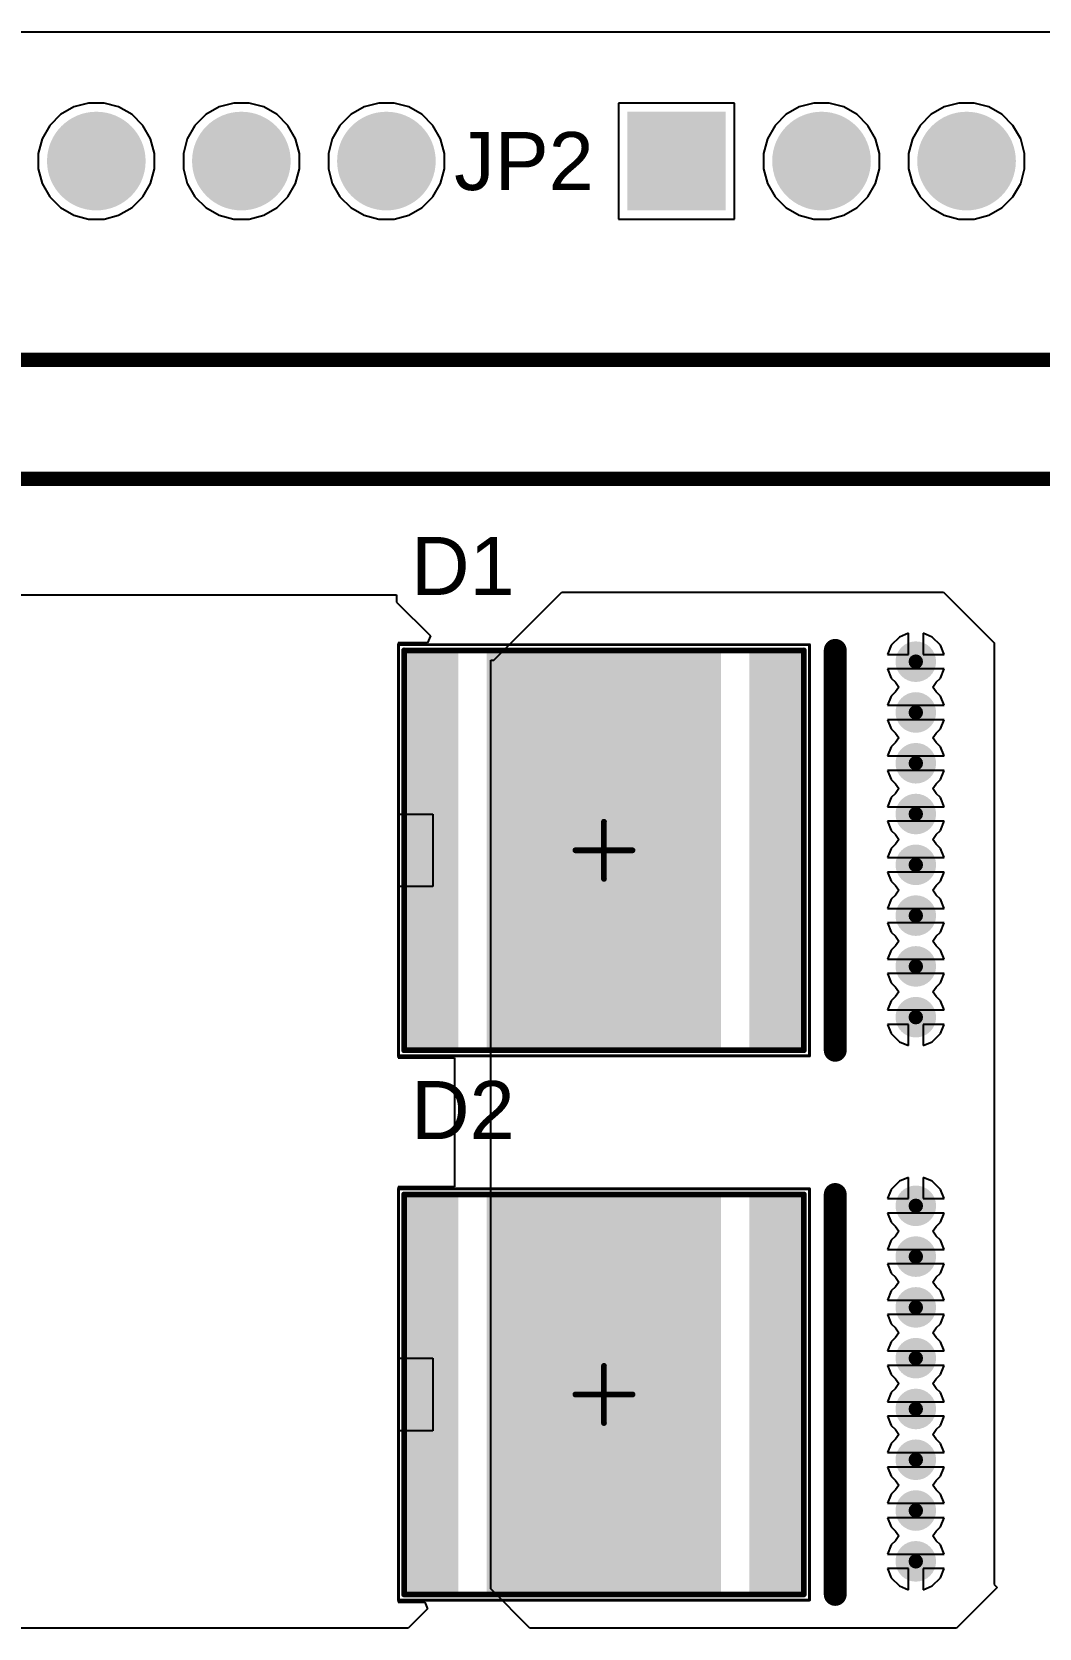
# Model space of a CAD drawing. Header units: inches. Extents: x 0 to 2.69, y 0 to 2.09.
# Drawn here: x 1.356 to 2.05, y 0.989 to 2.089 of the extents above; entities that cross this region are included whole.
import ezdxf

# ---------------------------------------------------------------- set-up
doc = ezdxf.new("R2010")
doc.units = ezdxf.units.IN
doc.header["$MEASUREMENT"] = 0
doc.styles.add('Arial', font='', dxfattribs={"height": 0.2})
doc.styles.get('Arial').set_extended_font_data('Arial')

# ---------------------------------------------------------------- blocks, each defined once
blk = doc.blocks.new('P__________1_10_5')
h = blk.add_hatch(color=216)
edge = h.paths.add_edge_path()
edge.add_arc((0, -0.7), 0.034, 0, 360)
h = blk.add_hatch(color=6)
edge = h.paths.add_edge_path()
edge.add_arc((0, -0.7), 0.034, 0, 360)
h = blk.add_hatch(color=9)
edge = h.paths.add_edge_path()
edge.add_arc((0, -0.7), 0.03, 0, 360)
h = blk.add_hatch(color=1)
edge = h.paths.add_edge_path()
edge.add_arc((0, -0.7), 0.03, 0, 360)
h = blk.add_hatch(color=5)
edge = h.paths.add_edge_path()
edge.add_arc((0, -0.7), 0.03, 0, 360)
h = blk.add_hatch(color=156)
edge = h.paths.add_edge_path()
edge.add_arc((0, -0.7), 0.015, 0, 360)
h = blk.add_hatch(color=216)
edge = h.paths.add_edge_path()
edge.add_arc((0, -0.8), 0.034, 0, 360)
h = blk.add_hatch(color=6)
edge = h.paths.add_edge_path()
edge.add_arc((0, -0.8), 0.034, 0, 360)
h = blk.add_hatch(color=9)
edge = h.paths.add_edge_path()
edge.add_arc((0, -0.8), 0.03, 0, 360)
h = blk.add_hatch(color=1)
edge = h.paths.add_edge_path()
edge.add_arc((0, -0.8), 0.03, 0, 360)
h = blk.add_hatch(color=5)
edge = h.paths.add_edge_path()
edge.add_arc((0, -0.8), 0.03, 0, 360)
h = blk.add_hatch(color=156)
edge = h.paths.add_edge_path()
edge.add_arc((0, -0.8), 0.015, 0, 360)
h = blk.add_hatch(color=216)
edge = h.paths.add_edge_path()
edge.add_arc((0, -0.9), 0.034, 0, 360)
h = blk.add_hatch(color=6)
edge = h.paths.add_edge_path()
edge.add_arc((0, -0.9), 0.034, 0, 360)
h = blk.add_hatch(color=9)
edge = h.paths.add_edge_path()
edge.add_arc((0, -0.9), 0.03, 0, 360)
h = blk.add_hatch(color=1)
edge = h.paths.add_edge_path()
edge.add_arc((0, -0.9), 0.03, 0, 360)
h = blk.add_hatch(color=5)
edge = h.paths.add_edge_path()
edge.add_arc((0, -0.9), 0.03, 0, 360)
h = blk.add_hatch(color=156)
edge = h.paths.add_edge_path()
edge.add_arc((0, -0.9), 0.015, 0, 360)
blk = doc.blocks.new('P__________1_8_7')
for color, points in [(216, [(-0.034, 0.034), (0.034, 0.034), (0.034, -0.034), (-0.034, -0.034)]), (6, [(-0.034, 0.034), (0.034, 0.034), (0.034, -0.034), (-0.034, -0.034)]), (9, [(-0.03, 0.03), (0.03, 0.03), (0.03, -0.03), (-0.03, -0.03)]), (1, [(-0.03, 0.03), (0.03, 0.03), (0.03, -0.03), (-0.03, -0.03)]), (5, [(-0.03, 0.03), (0.03, 0.03), (0.03, -0.03), (-0.03, -0.03)])]:
    blk.add_hatch(color=color).paths.add_polyline_path(points)
h = blk.add_hatch(color=156)
edge = h.paths.add_edge_path()
edge.add_arc((0, 0), 0.015, 0, 360)
h = blk.add_hatch(color=216)
edge = h.paths.add_edge_path()
edge.add_arc((0, -0.1), 0.034, 0, 360)
h = blk.add_hatch(color=6)
edge = h.paths.add_edge_path()
edge.add_arc((0, -0.1), 0.034, 0, 360)
h = blk.add_hatch(color=9)
edge = h.paths.add_edge_path()
edge.add_arc((0, -0.1), 0.03, 0, 360)
h = blk.add_hatch(color=1)
edge = h.paths.add_edge_path()
edge.add_arc((0, -0.1), 0.03, 0, 360)
h = blk.add_hatch(color=5)
edge = h.paths.add_edge_path()
edge.add_arc((0, -0.1), 0.03, 0, 360)
h = blk.add_hatch(color=156)
edge = h.paths.add_edge_path()
edge.add_arc((0, -0.1), 0.015, 0, 360)
h = blk.add_hatch(color=216)
edge = h.paths.add_edge_path()
edge.add_arc((0, -0.2), 0.034, 0, 360)
h = blk.add_hatch(color=6)
edge = h.paths.add_edge_path()
edge.add_arc((0, -0.2), 0.034, 0, 360)
h = blk.add_hatch(color=9)
edge = h.paths.add_edge_path()
edge.add_arc((0, -0.2), 0.03, 0, 360)
h = blk.add_hatch(color=1)
edge = h.paths.add_edge_path()
edge.add_arc((0, -0.2), 0.03, 0, 360)
h = blk.add_hatch(color=5)
edge = h.paths.add_edge_path()
edge.add_arc((0, -0.2), 0.03, 0, 360)
h = blk.add_hatch(color=156)
edge = h.paths.add_edge_path()
edge.add_arc((0, -0.2), 0.015, 0, 360)
blk = doc.blocks.new('CREE_MK_R_2_V_9')
for color, points in [(216, [(-0.1359, 0.1371), (-0.1003, 0.1371), (-0.1003, -0.1371), (-0.1359, -0.1371)]), (8, [(-0.1319, 0.1331), (-0.1043, 0.1331), (-0.1043, -0.1331), (-0.1319, -0.1331)]), (1, [(-0.1319, 0.1331), (-0.1043, 0.1331), (-0.1043, -0.1331), (-0.1319, -0.1331)]), (216, [(-0.0808, 0.1371), (0.0808, 0.1371), (0.0808, -0.1371), (-0.0808, -0.1371)]), (8, [(-0.0768, 0.1331), (0.0768, 0.1331), (0.0768, -0.1331), (-0.0768, -0.1331)]), (1, [(-0.0768, 0.1331), (0.0768, 0.1331), (0.0768, -0.1331), (-0.0768, -0.1331)]), (216, [(0.1003, 0.1371), (0.1359, 0.1371), (0.1359, -0.1371), (0.1003, -0.1371)]), (8, [(0.1043, 0.1331), (0.1319, 0.1331), (0.1319, -0.1331), (0.1043, -0.1331)]), (1, [(0.1043, 0.1331), (0.1319, 0.1331), (0.1319, -0.1331), (0.1043, -0.1331)])]:
    blk.add_hatch(color=color).paths.add_polyline_path(points)
for points in [[(0.1594, -0.1378, 0.0157, 0.0157, 0), (0.1594, 0.1378, 0.0157, 0.0157, 0)], [(-0.1417, -0.1417, 0.00197, 0.00197, 0), (-0.1417, 0.1417, 0.00197, 0.00197, 0)], [(-0.1417, 0.1417, 0.00197, 0.00197, 0), (0.1417, 0.1417, 0.00197, 0.00197, 0)], [(-0.1378, -0.1378, 0.00394, 0.00394, 0), (-0.1378, 0.1378, 0.00394, 0.00394, 0)], [(-0.1378, 0.1378, 0.00394, 0.00394, 0), (0.1378, 0.1378, 0.00394, 0.00394, 0)], [(0.1378, -0.1378, 0.00394, 0.00394, 0), (0.1378, 0.1378, 0.00394, 0.00394, 0)], [(0.1417, -0.1417, 0.00197, 0.00197, 0), (0.1417, 0.1417, 0.00197, 0.00197, 0)], [(0, -0.0197, 0.00394, 0.00394, 0), (0, 0.0197, 0.00394, 0.00394, 0)], [(-0.0197, 0, 0.00394, 0.00394, 0), (0.0197, 0, 0.00394, 0.00394, 0)], [(-0.1417, -0.1417, 0.00197, 0.00197, 0), (0.1417, -0.1417, 0.00197, 0.00197, 0)], [(-0.1378, -0.1378, 0.00394, 0.00394, 0), (0.1378, -0.1378, 0.00394, 0.00394, 0)]]:
    blk.add_lwpolyline(points, format="xyseb")
for points in [[(0.1555, 0.1378, 0.00787, 0.00787, 1), (0.1634, 0.1378, 0.00787, 0.00787, 1)], [(-0.1422, 0.1417, 0.000984, 0.000984, 1), (-0.1412, 0.1417, 0.000984, 0.000984, 1)], [(-0.1422, 0.1417, 0.000984, 0.000984, 1), (-0.1412, 0.1417, 0.000984, 0.000984, 1)], [(-0.1388, 0.1378, 0.00197, 0.00197, 1), (-0.1368, 0.1378, 0.00197, 0.00197, 1)], [(-0.1388, 0.1378, 0.00197, 0.00197, 1), (-0.1368, 0.1378, 0.00197, 0.00197, 1)], [(0.1368, 0.1378, 0.00197, 0.00197, 1), (0.1388, 0.1378, 0.00197, 0.00197, 1)], [(0.1368, 0.1378, 0.00197, 0.00197, 1), (0.1388, 0.1378, 0.00197, 0.00197, 1)], [(0.1412, 0.1417, 0.000984, 0.000984, 1), (0.1422, 0.1417, 0.000984, 0.000984, 1)], [(0.1412, 0.1417, 0.000984, 0.000984, 1), (0.1422, 0.1417, 0.000984, 0.000984, 1)], [(-0.001, 0.0197, 0.00197, 0.00197, 1), (0.001, 0.0197, 0.00197, 0.00197, 1)], [(-0.0207, 0, 0.00197, 0.00197, 1), (-0.0187, 0, 0.00197, 0.00197, 1)], [(0.0187, 0, 0.00197, 0.00197, 1), (0.0207, 0, 0.00197, 0.00197, 1)], [(-0.001, -0.0197, 0.00197, 0.00197, 1), (0.001, -0.0197, 0.00197, 0.00197, 1)], [(0.1555, -0.1378, 0.00787, 0.00787, 1), (0.1634, -0.1378, 0.00787, 0.00787, 1)], [(-0.1422, -0.1417, 0.000984, 0.000984, 1), (-0.1412, -0.1417, 0.000984, 0.000984, 1)], [(-0.1422, -0.1417, 0.000984, 0.000984, 1), (-0.1412, -0.1417, 0.000984, 0.000984, 1)], [(-0.1388, -0.1378, 0.00197, 0.00197, 1), (-0.1368, -0.1378, 0.00197, 0.00197, 1)], [(-0.1388, -0.1378, 0.00197, 0.00197, 1), (-0.1368, -0.1378, 0.00197, 0.00197, 1)], [(0.1368, -0.1378, 0.00197, 0.00197, 1), (0.1388, -0.1378, 0.00197, 0.00197, 1)], [(0.1368, -0.1378, 0.00197, 0.00197, 1), (0.1388, -0.1378, 0.00197, 0.00197, 1)], [(0.1412, -0.1417, 0.000984, 0.000984, 1), (0.1422, -0.1417, 0.000984, 0.000984, 1)], [(0.1412, -0.1417, 0.000984, 0.000984, 1), (0.1422, -0.1417, 0.000984, 0.000984, 1)]]:
    blk.add_lwpolyline(points, format="xyseb", close=True)
blk = doc.blocks.new('CREE_MK_R_2_V_10')
for color, points in [(216, [(-0.1359, 0.1371), (-0.1003, 0.1371), (-0.1003, -0.1371), (-0.1359, -0.1371)]), (8, [(-0.1319, 0.1331), (-0.1043, 0.1331), (-0.1043, -0.1331), (-0.1319, -0.1331)]), (1, [(-0.1319, 0.1331), (-0.1043, 0.1331), (-0.1043, -0.1331), (-0.1319, -0.1331)]), (216, [(-0.0808, 0.1371), (0.0808, 0.1371), (0.0808, -0.1371), (-0.0808, -0.1371)]), (8, [(-0.0768, 0.1331), (0.0768, 0.1331), (0.0768, -0.1331), (-0.0768, -0.1331)]), (1, [(-0.0768, 0.1331), (0.0768, 0.1331), (0.0768, -0.1331), (-0.0768, -0.1331)]), (216, [(0.1003, 0.1371), (0.1359, 0.1371), (0.1359, -0.1371), (0.1003, -0.1371)]), (8, [(0.1043, 0.1331), (0.1319, 0.1331), (0.1319, -0.1331), (0.1043, -0.1331)]), (1, [(0.1043, 0.1331), (0.1319, 0.1331), (0.1319, -0.1331), (0.1043, -0.1331)])]:
    blk.add_hatch(color=color).paths.add_polyline_path(points)
for points in [[(0.1594, -0.1378, 0.0157, 0.0157, 0), (0.1594, 0.1378, 0.0157, 0.0157, 0)], [(-0.1417, -0.1417, 0.00197, 0.00197, 0), (-0.1417, 0.1417, 0.00197, 0.00197, 0)], [(-0.1417, 0.1417, 0.00197, 0.00197, 0), (0.1417, 0.1417, 0.00197, 0.00197, 0)], [(-0.1378, -0.1378, 0.00394, 0.00394, 0), (-0.1378, 0.1378, 0.00394, 0.00394, 0)], [(-0.1378, 0.1378, 0.00394, 0.00394, 0), (0.1378, 0.1378, 0.00394, 0.00394, 0)], [(0.1378, -0.1378, 0.00394, 0.00394, 0), (0.1378, 0.1378, 0.00394, 0.00394, 0)], [(0.1417, -0.1417, 0.00197, 0.00197, 0), (0.1417, 0.1417, 0.00197, 0.00197, 0)], [(0, -0.0197, 0.00394, 0.00394, 0), (0, 0.0197, 0.00394, 0.00394, 0)], [(-0.0197, 0, 0.00394, 0.00394, 0), (0.0197, 0, 0.00394, 0.00394, 0)], [(-0.1417, -0.1417, 0.00197, 0.00197, 0), (0.1417, -0.1417, 0.00197, 0.00197, 0)], [(-0.1378, -0.1378, 0.00394, 0.00394, 0), (0.1378, -0.1378, 0.00394, 0.00394, 0)]]:
    blk.add_lwpolyline(points, format="xyseb")
for points in [[(0.1555, 0.1378, 0.00787, 0.00787, 1), (0.1634, 0.1378, 0.00787, 0.00787, 1)], [(-0.1422, 0.1417, 0.000984, 0.000984, 1), (-0.1412, 0.1417, 0.000984, 0.000984, 1)], [(-0.1422, 0.1417, 0.000984, 0.000984, 1), (-0.1412, 0.1417, 0.000984, 0.000984, 1)], [(-0.1388, 0.1378, 0.00197, 0.00197, 1), (-0.1368, 0.1378, 0.00197, 0.00197, 1)], [(-0.1388, 0.1378, 0.00197, 0.00197, 1), (-0.1368, 0.1378, 0.00197, 0.00197, 1)], [(0.1368, 0.1378, 0.00197, 0.00197, 1), (0.1388, 0.1378, 0.00197, 0.00197, 1)], [(0.1368, 0.1378, 0.00197, 0.00197, 1), (0.1388, 0.1378, 0.00197, 0.00197, 1)], [(0.1412, 0.1417, 0.000984, 0.000984, 1), (0.1422, 0.1417, 0.000984, 0.000984, 1)], [(0.1412, 0.1417, 0.000984, 0.000984, 1), (0.1422, 0.1417, 0.000984, 0.000984, 1)], [(-0.001, 0.0197, 0.00197, 0.00197, 1), (0.001, 0.0197, 0.00197, 0.00197, 1)], [(-0.0207, 0, 0.00197, 0.00197, 1), (-0.0187, 0, 0.00197, 0.00197, 1)], [(0.0187, 0, 0.00197, 0.00197, 1), (0.0207, 0, 0.00197, 0.00197, 1)], [(-0.001, -0.0197, 0.00197, 0.00197, 1), (0.001, -0.0197, 0.00197, 0.00197, 1)], [(0.1555, -0.1378, 0.00787, 0.00787, 1), (0.1634, -0.1378, 0.00787, 0.00787, 1)], [(-0.1422, -0.1417, 0.000984, 0.000984, 1), (-0.1412, -0.1417, 0.000984, 0.000984, 1)], [(-0.1422, -0.1417, 0.000984, 0.000984, 1), (-0.1412, -0.1417, 0.000984, 0.000984, 1)], [(-0.1388, -0.1378, 0.00197, 0.00197, 1), (-0.1368, -0.1378, 0.00197, 0.00197, 1)], [(-0.1388, -0.1378, 0.00197, 0.00197, 1), (-0.1368, -0.1378, 0.00197, 0.00197, 1)], [(0.1368, -0.1378, 0.00197, 0.00197, 1), (0.1388, -0.1378, 0.00197, 0.00197, 1)], [(0.1368, -0.1378, 0.00197, 0.00197, 1), (0.1388, -0.1378, 0.00197, 0.00197, 1)], [(0.1412, -0.1417, 0.000984, 0.000984, 1), (0.1422, -0.1417, 0.000984, 0.000984, 1)], [(0.1412, -0.1417, 0.000984, 0.000984, 1), (0.1422, -0.1417, 0.000984, 0.000984, 1)]]:
    blk.add_lwpolyline(points, format="xyseb", close=True)

msp = doc.modelspace()

# ---------------------------------------------------------------- hatches: boundary and pattern name
h = msp.add_hatch(color=216)
edge = h.paths.add_edge_path()
edge.add_arc((1.965, 1.655), 0.014, 0, 360)
h = msp.add_hatch(color=6)
edge = h.paths.add_edge_path()
edge.add_arc((1.965, 1.655), 0.014, 0, 360)
h = msp.add_hatch(color=1)
edge = h.paths.add_edge_path()
edge.add_arc((1.965, 1.655), 0.01, 0, 360)
h = msp.add_hatch(color=5)
edge = h.paths.add_edge_path()
edge.add_arc((1.965, 1.655), 0.01, 0, 360)
h = msp.add_hatch(color=16)
edge = h.paths.add_edge_path()
edge.add_arc((1.965, 1.655), 0.005, 0, 360)
h = msp.add_hatch(color=216)
edge = h.paths.add_edge_path()
edge.add_arc((1.965, 1.62), 0.014, 0, 360)
h = msp.add_hatch(color=6)
edge = h.paths.add_edge_path()
edge.add_arc((1.965, 1.62), 0.014, 0, 360)
h = msp.add_hatch(color=1)
edge = h.paths.add_edge_path()
edge.add_arc((1.965, 1.62), 0.01, 0, 360)
h = msp.add_hatch(color=5)
edge = h.paths.add_edge_path()
edge.add_arc((1.965, 1.62), 0.01, 0, 360)
h = msp.add_hatch(color=16)
edge = h.paths.add_edge_path()
edge.add_arc((1.965, 1.62), 0.005, 0, 360)
h = msp.add_hatch(color=216)
edge = h.paths.add_edge_path()
edge.add_arc((1.965, 1.585), 0.014, 0, 360)
h = msp.add_hatch(color=6)
edge = h.paths.add_edge_path()
edge.add_arc((1.965, 1.585), 0.014, 0, 360)
h = msp.add_hatch(color=1)
edge = h.paths.add_edge_path()
edge.add_arc((1.965, 1.585), 0.01, 0, 360)
h = msp.add_hatch(color=5)
edge = h.paths.add_edge_path()
edge.add_arc((1.965, 1.585), 0.01, 0, 360)
h = msp.add_hatch(color=16)
edge = h.paths.add_edge_path()
edge.add_arc((1.965, 1.585), 0.005, 0, 360)
h = msp.add_hatch(color=216)
edge = h.paths.add_edge_path()
edge.add_arc((1.965, 1.55), 0.014, 0, 360)
h = msp.add_hatch(color=6)
edge = h.paths.add_edge_path()
edge.add_arc((1.965, 1.55), 0.014, 0, 360)
h = msp.add_hatch(color=1)
edge = h.paths.add_edge_path()
edge.add_arc((1.965, 1.55), 0.01, 0, 360)
h = msp.add_hatch(color=5)
edge = h.paths.add_edge_path()
edge.add_arc((1.965, 1.55), 0.01, 0, 360)
h = msp.add_hatch(color=16)
edge = h.paths.add_edge_path()
edge.add_arc((1.965, 1.55), 0.005, 0, 360)
h = msp.add_hatch(color=216)
edge = h.paths.add_edge_path()
edge.add_arc((1.965, 1.515), 0.014, 0, 360)
h = msp.add_hatch(color=6)
edge = h.paths.add_edge_path()
edge.add_arc((1.965, 1.515), 0.014, 0, 360)
h = msp.add_hatch(color=1)
edge = h.paths.add_edge_path()
edge.add_arc((1.965, 1.515), 0.01, 0, 360)
h = msp.add_hatch(color=5)
edge = h.paths.add_edge_path()
edge.add_arc((1.965, 1.515), 0.01, 0, 360)
h = msp.add_hatch(color=16)
edge = h.paths.add_edge_path()
edge.add_arc((1.965, 1.515), 0.005, 0, 360)
h = msp.add_hatch(color=216)
edge = h.paths.add_edge_path()
edge.add_arc((1.965, 1.48), 0.014, 0, 360)
h = msp.add_hatch(color=6)
edge = h.paths.add_edge_path()
edge.add_arc((1.965, 1.48), 0.014, 0, 360)
h = msp.add_hatch(color=1)
edge = h.paths.add_edge_path()
edge.add_arc((1.965, 1.48), 0.01, 0, 360)
h = msp.add_hatch(color=5)
edge = h.paths.add_edge_path()
edge.add_arc((1.965, 1.48), 0.01, 0, 360)
h = msp.add_hatch(color=16)
edge = h.paths.add_edge_path()
edge.add_arc((1.965, 1.48), 0.005, 0, 360)
h = msp.add_hatch(color=216)
edge = h.paths.add_edge_path()
edge.add_arc((1.965, 1.445), 0.014, 0, 360)
h = msp.add_hatch(color=6)
edge = h.paths.add_edge_path()
edge.add_arc((1.965, 1.445), 0.014, 0, 360)
h = msp.add_hatch(color=1)
edge = h.paths.add_edge_path()
edge.add_arc((1.965, 1.445), 0.01, 0, 360)
h = msp.add_hatch(color=5)
edge = h.paths.add_edge_path()
edge.add_arc((1.965, 1.445), 0.01, 0, 360)
h = msp.add_hatch(color=16)
edge = h.paths.add_edge_path()
edge.add_arc((1.965, 1.445), 0.005, 0, 360)
h = msp.add_hatch(color=216)
edge = h.paths.add_edge_path()
edge.add_arc((1.965, 1.41), 0.014, 0, 360)
h = msp.add_hatch(color=6)
edge = h.paths.add_edge_path()
edge.add_arc((1.965, 1.41), 0.014, 0, 360)
h = msp.add_hatch(color=1)
edge = h.paths.add_edge_path()
edge.add_arc((1.965, 1.41), 0.01, 0, 360)
h = msp.add_hatch(color=5)
edge = h.paths.add_edge_path()
edge.add_arc((1.965, 1.41), 0.01, 0, 360)
h = msp.add_hatch(color=16)
edge = h.paths.add_edge_path()
edge.add_arc((1.965, 1.41), 0.005, 0, 360)
h = msp.add_hatch(color=216)
edge = h.paths.add_edge_path()
edge.add_arc((1.965, 1.28), 0.014, 0, 360)
h = msp.add_hatch(color=6)
edge = h.paths.add_edge_path()
edge.add_arc((1.965, 1.28), 0.014, 0, 360)
h = msp.add_hatch(color=1)
edge = h.paths.add_edge_path()
edge.add_arc((1.965, 1.28), 0.01, 0, 360)
h = msp.add_hatch(color=5)
edge = h.paths.add_edge_path()
edge.add_arc((1.965, 1.28), 0.01, 0, 360)
h = msp.add_hatch(color=16)
edge = h.paths.add_edge_path()
edge.add_arc((1.965, 1.28), 0.005, 0, 360)
h = msp.add_hatch(color=216)
edge = h.paths.add_edge_path()
edge.add_arc((1.965, 1.245), 0.014, 0, 360)
h = msp.add_hatch(color=6)
edge = h.paths.add_edge_path()
edge.add_arc((1.965, 1.245), 0.014, 0, 360)
h = msp.add_hatch(color=1)
edge = h.paths.add_edge_path()
edge.add_arc((1.965, 1.245), 0.01, 0, 360)
h = msp.add_hatch(color=5)
edge = h.paths.add_edge_path()
edge.add_arc((1.965, 1.245), 0.01, 0, 360)
h = msp.add_hatch(color=16)
edge = h.paths.add_edge_path()
edge.add_arc((1.965, 1.245), 0.005, 0, 360)
h = msp.add_hatch(color=216)
edge = h.paths.add_edge_path()
edge.add_arc((1.965, 1.21), 0.014, 0, 360)
h = msp.add_hatch(color=6)
edge = h.paths.add_edge_path()
edge.add_arc((1.965, 1.21), 0.014, 0, 360)
h = msp.add_hatch(color=1)
edge = h.paths.add_edge_path()
edge.add_arc((1.965, 1.21), 0.01, 0, 360)
h = msp.add_hatch(color=5)
edge = h.paths.add_edge_path()
edge.add_arc((1.965, 1.21), 0.01, 0, 360)
h = msp.add_hatch(color=16)
edge = h.paths.add_edge_path()
edge.add_arc((1.965, 1.21), 0.005, 0, 360)
h = msp.add_hatch(color=216)
edge = h.paths.add_edge_path()
edge.add_arc((1.965, 1.175), 0.014, 0, 360)
h = msp.add_hatch(color=6)
edge = h.paths.add_edge_path()
edge.add_arc((1.965, 1.175), 0.014, 0, 360)
h = msp.add_hatch(color=1)
edge = h.paths.add_edge_path()
edge.add_arc((1.965, 1.175), 0.01, 0, 360)
h = msp.add_hatch(color=5)
edge = h.paths.add_edge_path()
edge.add_arc((1.965, 1.175), 0.01, 0, 360)
h = msp.add_hatch(color=16)
edge = h.paths.add_edge_path()
edge.add_arc((1.965, 1.175), 0.005, 0, 360)
h = msp.add_hatch(color=216)
edge = h.paths.add_edge_path()
edge.add_arc((1.965, 1.14), 0.014, 0, 360)
h = msp.add_hatch(color=6)
edge = h.paths.add_edge_path()
edge.add_arc((1.965, 1.14), 0.014, 0, 360)
h = msp.add_hatch(color=1)
edge = h.paths.add_edge_path()
edge.add_arc((1.965, 1.14), 0.01, 0, 360)
h = msp.add_hatch(color=5)
edge = h.paths.add_edge_path()
edge.add_arc((1.965, 1.14), 0.01, 0, 360)
h = msp.add_hatch(color=16)
edge = h.paths.add_edge_path()
edge.add_arc((1.965, 1.14), 0.005, 0, 360)
h = msp.add_hatch(color=216)
edge = h.paths.add_edge_path()
edge.add_arc((1.965, 1.105), 0.014, 0, 360)
h = msp.add_hatch(color=6)
edge = h.paths.add_edge_path()
edge.add_arc((1.965, 1.105), 0.014, 0, 360)
h = msp.add_hatch(color=1)
edge = h.paths.add_edge_path()
edge.add_arc((1.965, 1.105), 0.01, 0, 360)
h = msp.add_hatch(color=5)
edge = h.paths.add_edge_path()
edge.add_arc((1.965, 1.105), 0.01, 0, 360)
h = msp.add_hatch(color=16)
edge = h.paths.add_edge_path()
edge.add_arc((1.965, 1.105), 0.005, 0, 360)
h = msp.add_hatch(color=216)
edge = h.paths.add_edge_path()
edge.add_arc((1.965, 1.07), 0.014, 0, 360)
h = msp.add_hatch(color=6)
edge = h.paths.add_edge_path()
edge.add_arc((1.965, 1.07), 0.014, 0, 360)
h = msp.add_hatch(color=1)
edge = h.paths.add_edge_path()
edge.add_arc((1.965, 1.07), 0.01, 0, 360)
h = msp.add_hatch(color=5)
edge = h.paths.add_edge_path()
edge.add_arc((1.965, 1.07), 0.01, 0, 360)
h = msp.add_hatch(color=16)
edge = h.paths.add_edge_path()
edge.add_arc((1.965, 1.07), 0.005, 0, 360)
h = msp.add_hatch(color=216)
edge = h.paths.add_edge_path()
edge.add_arc((1.965, 1.035), 0.014, 0, 360)
h = msp.add_hatch(color=6)
edge = h.paths.add_edge_path()
edge.add_arc((1.965, 1.035), 0.014, 0, 360)
h = msp.add_hatch(color=1)
edge = h.paths.add_edge_path()
edge.add_arc((1.965, 1.035), 0.01, 0, 360)
h = msp.add_hatch(color=5)
edge = h.paths.add_edge_path()
edge.add_arc((1.965, 1.035), 0.01, 0, 360)
h = msp.add_hatch(color=16)
edge = h.paths.add_edge_path()
edge.add_arc((1.965, 1.035), 0.005, 0, 360)

# ---------------------------------------------------------------- linework, layer by layer
for p, q in [((0.0193, 2.089), (2.5835, 2.089)), ((1.3846, 2.0373), (1.3754, 2.032)), ((1.3947, 2.04), (1.3846, 2.0373)), ((1.4053, 2.04), (1.3947, 2.04)), ((1.4154, 2.0373), (1.4053, 2.04)), ((1.4246, 2.032), (1.4154, 2.0373)), ((1.4846, 2.0373), (1.4754, 2.032)), ((1.4947, 2.04), (1.4846, 2.0373)), ((1.5053, 2.04), (1.4947, 2.04)), ((1.5154, 2.0373), (1.5053, 2.04)), ((1.5246, 2.032), (1.5154, 2.0373)), ((1.5846, 2.0373), (1.5754, 2.032)), ((1.5947, 2.04), (1.5846, 2.0373)), ((1.6053, 2.04), (1.5947, 2.04)), ((1.6154, 2.0373), (1.6053, 2.04)), ((1.6246, 2.032), (1.6154, 2.0373)), ((1.84, 2.04), (1.76, 2.04)), ((1.76, 2.04), (1.76, 1.96)), ((1.84, 1.96), (1.84, 2.04)), ((1.8846, 2.0373), (1.8754, 2.032)), ((1.8947, 2.04), (1.8846, 2.0373)), ((1.9053, 2.04), (1.8947, 2.04)), ((1.9154, 2.0373), (1.9053, 2.04)), ((1.9246, 2.032), (1.9154, 2.0373)), ((1.9846, 2.0373), (1.9754, 2.032)), ((1.9947, 2.04), (1.9846, 2.0373)), ((2.0053, 2.04), (1.9947, 2.04)), ((2.0154, 2.0373), (2.0053, 2.04)), ((2.0246, 2.032), (2.0154, 2.0373)), ((1.368, 2.0246), (1.3627, 2.0154)), ((1.3754, 2.032), (1.368, 2.0246)), ((1.432, 2.0246), (1.4246, 2.032)), ((1.4373, 2.0154), (1.432, 2.0246)), ((1.468, 2.0246), (1.4627, 2.0154)), ((1.4754, 2.032), (1.468, 2.0246)), ((1.532, 2.0246), (1.5246, 2.032)), ((1.5373, 2.0154), (1.532, 2.0246)), ((1.568, 2.0246), (1.5627, 2.0154)), ((1.5754, 2.032), (1.568, 2.0246)), ((1.632, 2.0246), (1.6246, 2.032)), ((1.6373, 2.0154), (1.632, 2.0246)), ((1.868, 2.0246), (1.8627, 2.0154)), ((1.8754, 2.032), (1.868, 2.0246)), ((1.932, 2.0246), (1.9246, 2.032)), ((1.9373, 2.0154), (1.932, 2.0246)), ((1.968, 2.0246), (1.9627, 2.0154)), ((1.9754, 2.032), (1.968, 2.0246)), ((2.032, 2.0246), (2.0246, 2.032)), ((2.0373, 2.0154), (2.032, 2.0246)), ((1.3627, 2.0154), (1.36, 2.0053)), ((1.44, 2.0053), (1.4373, 2.0154)), ((1.4627, 2.0154), (1.46, 2.0053)), ((1.54, 2.0053), (1.5373, 2.0154)), ((1.5627, 2.0154), (1.56, 2.0053)), ((1.64, 2.0053), (1.6373, 2.0154)), ((1.8627, 2.0154), (1.86, 2.0053)), ((1.94, 2.0053), (1.9373, 2.0154)), ((1.9627, 2.0154), (1.96, 2.0053)), ((2.04, 2.0053), (2.0373, 2.0154)), ((1.36, 2.0053), (1.36, 1.9947)), ((1.44, 1.9947), (1.44, 2.0053)), ((1.46, 2.0053), (1.46, 1.9947)), ((1.54, 1.9947), (1.54, 2.0053)), ((1.56, 2.0053), (1.56, 1.9947)), ((1.64, 1.9947), (1.64, 2.0053)), ((1.86, 2.0053), (1.86, 1.9947)), ((1.94, 1.9947), (1.94, 2.0053)), ((1.96, 2.0053), (1.96, 1.9947)), ((2.04, 1.9947), (2.04, 2.0053)), ((1.36, 1.9947), (1.3627, 1.9846)), ((1.4373, 1.9846), (1.44, 1.9947)), ((1.46, 1.9947), (1.4627, 1.9846)), ((1.5373, 1.9846), (1.54, 1.9947)), ((1.56, 1.9947), (1.5627, 1.9846)), ((1.6373, 1.9846), (1.64, 1.9947)), ((1.86, 1.9947), (1.8627, 1.9846)), ((1.9373, 1.9846), (1.94, 1.9947)), ((1.96, 1.9947), (1.9627, 1.9846)), ((2.0373, 1.9846), (2.04, 1.9947)), ((1.3627, 1.9846), (1.368, 1.9754)), ((1.432, 1.9754), (1.4373, 1.9846)), ((1.4627, 1.9846), (1.468, 1.9754)), ((1.532, 1.9754), (1.5373, 1.9846)), ((1.5627, 1.9846), (1.568, 1.9754)), ((1.632, 1.9754), (1.6373, 1.9846)), ((1.8627, 1.9846), (1.868, 1.9754)), ((1.932, 1.9754), (1.9373, 1.9846)), ((1.9627, 1.9846), (1.968, 1.9754)), ((2.032, 1.9754), (2.0373, 1.9846)), ((1.368, 1.9754), (1.3754, 1.968)), ((1.4246, 1.968), (1.432, 1.9754)), ((1.468, 1.9754), (1.4754, 1.968)), ((1.5246, 1.968), (1.532, 1.9754)), ((1.568, 1.9754), (1.5754, 1.968)), ((1.6246, 1.968), (1.632, 1.9754)), ((1.868, 1.9754), (1.8754, 1.968)), ((1.9246, 1.968), (1.932, 1.9754)), ((1.968, 1.9754), (1.9754, 1.968)), ((2.0246, 1.968), (2.032, 1.9754)), ((1.3754, 1.968), (1.3846, 1.9627)), ((1.3846, 1.9627), (1.3947, 1.96)), ((1.3947, 1.96), (1.4053, 1.96)), ((1.4053, 1.96), (1.4154, 1.9627)), ((1.4154, 1.9627), (1.4246, 1.968)), ((1.4754, 1.968), (1.4846, 1.9627)), ((1.4846, 1.9627), (1.4947, 1.96)), ((1.4947, 1.96), (1.5053, 1.96)), ((1.5053, 1.96), (1.5154, 1.9627)), ((1.5154, 1.9627), (1.5246, 1.968)), ((1.5754, 1.968), (1.5846, 1.9627)), ((1.5846, 1.9627), (1.5947, 1.96)), ((1.5947, 1.96), (1.6053, 1.96)), ((1.6053, 1.96), (1.6154, 1.9627)), ((1.6154, 1.9627), (1.6246, 1.968)), ((1.76, 1.96), (1.84, 1.96)), ((1.8754, 1.968), (1.8846, 1.9627)), ((1.8846, 1.9627), (1.8947, 1.96)), ((1.8947, 1.96), (1.9053, 1.96)), ((1.9053, 1.96), (1.9154, 1.9627)), ((1.9154, 1.9627), (1.9246, 1.968)), ((1.9754, 1.968), (1.9846, 1.9627)), ((1.9846, 1.9627), (1.9947, 1.96)), ((1.9947, 1.96), (2.0053, 1.96)), ((2.0053, 1.96), (2.0154, 1.9627)), ((2.0154, 1.9627), (2.0246, 1.968)), ((0.266, 1.701), (1.607, 1.701)), ((1.607, 1.701), (1.607, 1.696)), ((1.607, 1.696), (1.6303, 1.6727)), ((1.674, 1.656), (1.721, 1.703)), ((1.721, 1.703), (1.984, 1.703)), ((1.984, 1.703), (2.019, 1.668)), ((1.6303, 1.6727), (1.6284, 1.6681)), ((1.96, 1.6746), (1.9537, 1.672)), ((1.96, 1.6746), (1.9537, 1.672)), ((1.96, 1.66), (1.96, 1.6746)), ((1.96, 1.66), (1.96, 1.6746)), ((1.9763, 1.672), (1.97, 1.6746)), ((1.97, 1.6746), (1.97, 1.66)), ((1.9763, 1.672), (1.97, 1.6746)), ((1.97, 1.6746), (1.97, 1.66)), ((1.6284, 1.6681), (1.6081, 1.6681)), ((1.6081, 1.6681), (1.6081, 1.55)), ((1.948, 1.6663), (1.9454, 1.66)), ((1.948, 1.6663), (1.9454, 1.66)), ((1.9537, 1.672), (1.948, 1.6663)), ((1.9537, 1.672), (1.948, 1.6663)), ((1.982, 1.6663), (1.9763, 1.672)), ((1.982, 1.6663), (1.9763, 1.672)), ((1.9846, 1.66), (1.982, 1.6663)), ((1.9846, 1.66), (1.982, 1.6663)), ((2.019, 1.668), (2.019, 1.019)), ((1.672, 1.016), (1.672, 1.656)), ((1.672, 1.656), (1.674, 1.656)), ((1.9454, 1.66), (1.96, 1.66)), ((1.9454, 1.66), (1.96, 1.66)), ((1.97, 1.66), (1.9846, 1.66)), ((1.97, 1.66), (1.9846, 1.66)), ((1.9846, 1.65), (1.9454, 1.65)), ((1.9454, 1.65), (1.948, 1.6437)), ((1.9846, 1.65), (1.9454, 1.65)), ((1.9454, 1.65), (1.948, 1.6437)), ((1.948, 1.6437), (1.9509, 1.6408)), ((1.948, 1.6437), (1.9509, 1.6408)), ((1.9509, 1.6408), (1.9533, 1.6375)), ((1.9509, 1.6408), (1.9533, 1.6375)), ((1.9767, 1.6375), (1.9791, 1.6408)), ((1.9767, 1.6375), (1.9791, 1.6408)), ((1.9791, 1.6408), (1.982, 1.6437)), ((1.9791, 1.6408), (1.982, 1.6437)), ((1.982, 1.6437), (1.9846, 1.65)), ((1.982, 1.6437), (1.9846, 1.65)), ((1.948, 1.6313), (1.9454, 1.625)), ((1.948, 1.6313), (1.9454, 1.625)), ((1.9509, 1.6342), (1.948, 1.6313)), ((1.9509, 1.6342), (1.948, 1.6313)), ((1.9533, 1.6375), (1.9509, 1.6342)), ((1.9533, 1.6375), (1.9509, 1.6342)), ((1.9791, 1.6342), (1.9767, 1.6375)), ((1.9791, 1.6342), (1.9767, 1.6375)), ((1.982, 1.6313), (1.9791, 1.6342)), ((1.982, 1.6313), (1.9791, 1.6342)), ((1.9846, 1.625), (1.982, 1.6313)), ((1.9846, 1.625), (1.982, 1.6313)), ((1.9454, 1.625), (1.9846, 1.625)), ((1.9454, 1.625), (1.9846, 1.625)), ((1.9846, 1.615), (1.9454, 1.615)), ((1.9454, 1.615), (1.948, 1.6087)), ((1.9846, 1.615), (1.9454, 1.615)), ((1.9454, 1.615), (1.948, 1.6087)), ((1.948, 1.6087), (1.9509, 1.6058)), ((1.948, 1.6087), (1.9509, 1.6058)), ((1.9791, 1.6058), (1.982, 1.6087)), ((1.9791, 1.6058), (1.982, 1.6087)), ((1.982, 1.6087), (1.9846, 1.615)), ((1.982, 1.6087), (1.9846, 1.615)), ((1.948, 1.5963), (1.9454, 1.59)), ((1.948, 1.5963), (1.9454, 1.59)), ((1.9509, 1.5992), (1.948, 1.5963)), ((1.9509, 1.5992), (1.948, 1.5963)), ((1.9509, 1.6058), (1.9533, 1.6025)), ((1.9509, 1.6058), (1.9533, 1.6025)), ((1.9533, 1.6025), (1.9509, 1.5992)), ((1.9533, 1.6025), (1.9509, 1.5992)), ((1.9767, 1.6025), (1.9791, 1.6058)), ((1.9767, 1.6025), (1.9791, 1.6058)), ((1.9791, 1.5992), (1.9767, 1.6025)), ((1.9791, 1.5992), (1.9767, 1.6025)), ((1.982, 1.5963), (1.9791, 1.5992)), ((1.982, 1.5963), (1.9791, 1.5992)), ((1.9846, 1.59), (1.982, 1.5963)), ((1.9846, 1.59), (1.982, 1.5963)), ((1.9454, 1.59), (1.9846, 1.59)), ((1.9454, 1.59), (1.9846, 1.59)), ((1.9846, 1.58), (1.9454, 1.58)), ((1.9454, 1.58), (1.948, 1.5737)), ((1.9846, 1.58), (1.9454, 1.58)), ((1.9454, 1.58), (1.948, 1.5737)), ((1.948, 1.5737), (1.9509, 1.5708)), ((1.948, 1.5737), (1.9509, 1.5708)), ((1.9791, 1.5708), (1.982, 1.5737)), ((1.9791, 1.5708), (1.982, 1.5737)), ((1.982, 1.5737), (1.9846, 1.58)), ((1.982, 1.5737), (1.9846, 1.58)), ((1.9509, 1.5642), (1.948, 1.5613)), ((1.9509, 1.5642), (1.948, 1.5613)), ((1.9509, 1.5708), (1.9533, 1.5675)), ((1.9509, 1.5708), (1.9533, 1.5675)), ((1.9533, 1.5675), (1.9509, 1.5642)), ((1.9533, 1.5675), (1.9509, 1.5642)), ((1.9767, 1.5675), (1.9791, 1.5708)), ((1.9767, 1.5675), (1.9791, 1.5708)), ((1.9791, 1.5642), (1.9767, 1.5675)), ((1.9791, 1.5642), (1.9767, 1.5675)), ((1.982, 1.5613), (1.9791, 1.5642)), ((1.982, 1.5613), (1.9791, 1.5642)), ((1.948, 1.5613), (1.9454, 1.555)), ((1.948, 1.5613), (1.9454, 1.555)), ((1.9454, 1.555), (1.9846, 1.555)), ((1.9454, 1.555), (1.9846, 1.555)), ((1.9846, 1.555), (1.982, 1.5613)), ((1.9846, 1.555), (1.982, 1.5613)), ((1.6081, 1.55), (1.6319, 1.55)), ((1.6319, 1.55), (1.6319, 1.5)), ((1.9846, 1.545), (1.9454, 1.545)), ((1.9454, 1.545), (1.948, 1.5387)), ((1.9846, 1.545), (1.9454, 1.545)), ((1.9454, 1.545), (1.948, 1.5387)), ((1.982, 1.5387), (1.9846, 1.545)), ((1.982, 1.5387), (1.9846, 1.545)), ((1.948, 1.5387), (1.9509, 1.5358)), ((1.948, 1.5387), (1.9509, 1.5358)), ((1.9509, 1.5292), (1.948, 1.5263)), ((1.9509, 1.5292), (1.948, 1.5263)), ((1.9509, 1.5358), (1.9533, 1.5325)), ((1.9509, 1.5358), (1.9533, 1.5325)), ((1.9533, 1.5325), (1.9509, 1.5292)), ((1.9533, 1.5325), (1.9509, 1.5292)), ((1.9767, 1.5325), (1.9791, 1.5358)), ((1.9767, 1.5325), (1.9791, 1.5358)), ((1.9791, 1.5292), (1.9767, 1.5325)), ((1.9791, 1.5292), (1.9767, 1.5325)), ((1.9791, 1.5358), (1.982, 1.5387)), ((1.9791, 1.5358), (1.982, 1.5387)), ((1.982, 1.5263), (1.9791, 1.5292)), ((1.982, 1.5263), (1.9791, 1.5292)), ((1.948, 1.5263), (1.9454, 1.52)), ((1.948, 1.5263), (1.9454, 1.52)), ((1.9454, 1.52), (1.9846, 1.52)), ((1.9454, 1.52), (1.9846, 1.52)), ((1.9846, 1.52), (1.982, 1.5263)), ((1.9846, 1.52), (1.982, 1.5263)), ((1.9846, 1.51), (1.9454, 1.51)), ((1.9454, 1.51), (1.948, 1.5037)), ((1.9846, 1.51), (1.9454, 1.51)), ((1.9454, 1.51), (1.948, 1.5037)), ((1.982, 1.5037), (1.9846, 1.51)), ((1.982, 1.5037), (1.9846, 1.51)), ((1.6319, 1.5), (1.6081, 1.5)), ((1.6081, 1.5), (1.6081, 1.3819)), ((1.948, 1.5037), (1.9509, 1.5008)), ((1.948, 1.5037), (1.9509, 1.5008)), ((1.9509, 1.5008), (1.9533, 1.4975)), ((1.9509, 1.5008), (1.9533, 1.4975)), ((1.9533, 1.4975), (1.9509, 1.4942)), ((1.9533, 1.4975), (1.9509, 1.4942)), ((1.9767, 1.4975), (1.9791, 1.5008)), ((1.9767, 1.4975), (1.9791, 1.5008)), ((1.9791, 1.4942), (1.9767, 1.4975)), ((1.9791, 1.4942), (1.9767, 1.4975)), ((1.9791, 1.5008), (1.982, 1.5037)), ((1.9791, 1.5008), (1.982, 1.5037)), ((1.948, 1.4913), (1.9454, 1.485)), ((1.948, 1.4913), (1.9454, 1.485)), ((1.9454, 1.485), (1.9846, 1.485)), ((1.9454, 1.485), (1.9846, 1.485)), ((1.9509, 1.4942), (1.948, 1.4913)), ((1.9509, 1.4942), (1.948, 1.4913)), ((1.982, 1.4913), (1.9791, 1.4942)), ((1.982, 1.4913), (1.9791, 1.4942)), ((1.9846, 1.485), (1.982, 1.4913)), ((1.9846, 1.485), (1.982, 1.4913)), ((1.9846, 1.475), (1.9454, 1.475)), ((1.9454, 1.475), (1.948, 1.4687)), ((1.9846, 1.475), (1.9454, 1.475)), ((1.9454, 1.475), (1.948, 1.4687)), ((1.982, 1.4687), (1.9846, 1.475)), ((1.982, 1.4687), (1.9846, 1.475)), ((1.948, 1.4687), (1.9509, 1.4658)), ((1.948, 1.4687), (1.9509, 1.4658)), ((1.9509, 1.4658), (1.9533, 1.4625)), ((1.9509, 1.4658), (1.9533, 1.4625)), ((1.9767, 1.4625), (1.9791, 1.4658)), ((1.9767, 1.4625), (1.9791, 1.4658)), ((1.9791, 1.4658), (1.982, 1.4687)), ((1.9791, 1.4658), (1.982, 1.4687)), ((1.948, 1.4563), (1.9454, 1.45)), ((1.948, 1.4563), (1.9454, 1.45)), ((1.9509, 1.4592), (1.948, 1.4563)), ((1.9509, 1.4592), (1.948, 1.4563)), ((1.9533, 1.4625), (1.9509, 1.4592)), ((1.9533, 1.4625), (1.9509, 1.4592)), ((1.9791, 1.4592), (1.9767, 1.4625)), ((1.9791, 1.4592), (1.9767, 1.4625)), ((1.982, 1.4563), (1.9791, 1.4592)), ((1.982, 1.4563), (1.9791, 1.4592)), ((1.9846, 1.45), (1.982, 1.4563)), ((1.9846, 1.45), (1.982, 1.4563)), ((1.9454, 1.45), (1.9846, 1.45)), ((1.9454, 1.45), (1.9846, 1.45)), ((1.9846, 1.44), (1.9454, 1.44)), ((1.9454, 1.44), (1.948, 1.4337)), ((1.9846, 1.44), (1.9454, 1.44)), ((1.9454, 1.44), (1.948, 1.4337)), ((1.948, 1.4337), (1.9509, 1.4308)), ((1.948, 1.4337), (1.9509, 1.4308)), ((1.9509, 1.4308), (1.9533, 1.4275)), ((1.9509, 1.4308), (1.9533, 1.4275)), ((1.9767, 1.4275), (1.9791, 1.4308)), ((1.9767, 1.4275), (1.9791, 1.4308)), ((1.9791, 1.4308), (1.982, 1.4337)), ((1.9791, 1.4308), (1.982, 1.4337)), ((1.982, 1.4337), (1.9846, 1.44)), ((1.982, 1.4337), (1.9846, 1.44)), ((1.948, 1.4213), (1.9454, 1.415)), ((1.948, 1.4213), (1.9454, 1.415)), ((1.9509, 1.4242), (1.948, 1.4213)), ((1.9509, 1.4242), (1.948, 1.4213)), ((1.9533, 1.4275), (1.9509, 1.4242)), ((1.9533, 1.4275), (1.9509, 1.4242)), ((1.9791, 1.4242), (1.9767, 1.4275)), ((1.9791, 1.4242), (1.9767, 1.4275)), ((1.982, 1.4213), (1.9791, 1.4242)), ((1.982, 1.4213), (1.9791, 1.4242)), ((1.9846, 1.415), (1.982, 1.4213)), ((1.9846, 1.415), (1.982, 1.4213)), ((1.9454, 1.415), (1.9846, 1.415)), ((1.9454, 1.415), (1.9846, 1.415)), ((1.96, 1.405), (1.9454, 1.405)), ((1.9454, 1.405), (1.948, 1.3987)), ((1.96, 1.405), (1.9454, 1.405)), ((1.9454, 1.405), (1.948, 1.3987)), ((1.948, 1.3987), (1.9537, 1.393)), ((1.948, 1.3987), (1.9537, 1.393)), ((1.96, 1.3904), (1.96, 1.405)), ((1.96, 1.3904), (1.96, 1.405)), ((1.9846, 1.405), (1.97, 1.405)), ((1.97, 1.405), (1.97, 1.3904)), ((1.9846, 1.405), (1.97, 1.405)), ((1.97, 1.405), (1.97, 1.3904)), ((1.9763, 1.393), (1.982, 1.3987)), ((1.9763, 1.393), (1.982, 1.3987)), ((1.982, 1.3987), (1.9846, 1.405)), ((1.982, 1.3987), (1.9846, 1.405)), ((1.9537, 1.393), (1.96, 1.3904)), ((1.9537, 1.393), (1.96, 1.3904)), ((1.97, 1.3904), (1.9763, 1.393)), ((1.97, 1.3904), (1.9763, 1.393)), ((1.6081, 1.3819), (1.647, 1.3819)), ((1.647, 1.3819), (1.647, 1.2931)), ((1.96, 1.2996), (1.9537, 1.297)), ((1.96, 1.2996), (1.9537, 1.297)), ((1.96, 1.285), (1.96, 1.2996)), ((1.96, 1.285), (1.96, 1.2996)), ((1.9763, 1.297), (1.97, 1.2996)), ((1.97, 1.2996), (1.97, 1.285)), ((1.9763, 1.297), (1.97, 1.2996)), ((1.97, 1.2996), (1.97, 1.285)), ((1.647, 1.2931), (1.6081, 1.2931)), ((1.6081, 1.2931), (1.6081, 1.175)), ((1.948, 1.2913), (1.9454, 1.285)), ((1.948, 1.2913), (1.9454, 1.285)), ((1.9537, 1.297), (1.948, 1.2913)), ((1.9537, 1.297), (1.948, 1.2913)), ((1.982, 1.2913), (1.9763, 1.297)), ((1.982, 1.2913), (1.9763, 1.297)), ((1.9846, 1.285), (1.982, 1.2913)), ((1.9846, 1.285), (1.982, 1.2913)), ((1.9454, 1.285), (1.96, 1.285)), ((1.9454, 1.285), (1.96, 1.285)), ((1.97, 1.285), (1.9846, 1.285)), ((1.97, 1.285), (1.9846, 1.285)), ((1.9846, 1.275), (1.9454, 1.275)), ((1.9454, 1.275), (1.948, 1.2687)), ((1.9846, 1.275), (1.9454, 1.275)), ((1.9454, 1.275), (1.948, 1.2687)), ((1.948, 1.2687), (1.9509, 1.2658)), ((1.948, 1.2687), (1.9509, 1.2658)), ((1.9509, 1.2658), (1.9533, 1.2625)), ((1.9509, 1.2658), (1.9533, 1.2625)), ((1.9767, 1.2625), (1.9791, 1.2658)), ((1.9767, 1.2625), (1.9791, 1.2658)), ((1.9791, 1.2658), (1.982, 1.2687)), ((1.9791, 1.2658), (1.982, 1.2687)), ((1.982, 1.2687), (1.9846, 1.275)), ((1.982, 1.2687), (1.9846, 1.275)), ((1.948, 1.2563), (1.9454, 1.25)), ((1.948, 1.2563), (1.9454, 1.25)), ((1.9509, 1.2592), (1.948, 1.2563)), ((1.9509, 1.2592), (1.948, 1.2563)), ((1.9533, 1.2625), (1.9509, 1.2592)), ((1.9533, 1.2625), (1.9509, 1.2592)), ((1.9791, 1.2592), (1.9767, 1.2625)), ((1.9791, 1.2592), (1.9767, 1.2625)), ((1.982, 1.2563), (1.9791, 1.2592)), ((1.982, 1.2563), (1.9791, 1.2592)), ((1.9846, 1.25), (1.982, 1.2563)), ((1.9846, 1.25), (1.982, 1.2563)), ((1.9454, 1.25), (1.9846, 1.25)), ((1.9454, 1.25), (1.9846, 1.25)), ((1.9846, 1.24), (1.9454, 1.24)), ((1.9454, 1.24), (1.948, 1.2337)), ((1.9846, 1.24), (1.9454, 1.24)), ((1.9454, 1.24), (1.948, 1.2337)), ((1.948, 1.2337), (1.9509, 1.2308)), ((1.948, 1.2337), (1.9509, 1.2308)), ((1.9791, 1.2308), (1.982, 1.2337)), ((1.9791, 1.2308), (1.982, 1.2337)), ((1.982, 1.2337), (1.9846, 1.24)), ((1.982, 1.2337), (1.9846, 1.24)), ((1.948, 1.2213), (1.9454, 1.215)), ((1.948, 1.2213), (1.9454, 1.215)), ((1.9509, 1.2242), (1.948, 1.2213)), ((1.9509, 1.2242), (1.948, 1.2213)), ((1.9509, 1.2308), (1.9533, 1.2275)), ((1.9509, 1.2308), (1.9533, 1.2275)), ((1.9533, 1.2275), (1.9509, 1.2242)), ((1.9533, 1.2275), (1.9509, 1.2242)), ((1.9767, 1.2275), (1.9791, 1.2308)), ((1.9767, 1.2275), (1.9791, 1.2308)), ((1.9791, 1.2242), (1.9767, 1.2275)), ((1.9791, 1.2242), (1.9767, 1.2275)), ((1.982, 1.2213), (1.9791, 1.2242)), ((1.982, 1.2213), (1.9791, 1.2242)), ((1.9846, 1.215), (1.982, 1.2213)), ((1.9846, 1.215), (1.982, 1.2213)), ((1.9454, 1.215), (1.9846, 1.215)), ((1.9454, 1.215), (1.9846, 1.215)), ((1.9846, 1.205), (1.9454, 1.205)), ((1.9454, 1.205), (1.948, 1.1987)), ((1.9846, 1.205), (1.9454, 1.205)), ((1.9454, 1.205), (1.948, 1.1987)), ((1.982, 1.1987), (1.9846, 1.205)), ((1.982, 1.1987), (1.9846, 1.205)), ((1.948, 1.1987), (1.9509, 1.1958)), ((1.948, 1.1987), (1.9509, 1.1958)), ((1.9509, 1.1892), (1.948, 1.1863)), ((1.9509, 1.1892), (1.948, 1.1863)), ((1.9509, 1.1958), (1.9533, 1.1925)), ((1.9509, 1.1958), (1.9533, 1.1925)), ((1.9533, 1.1925), (1.9509, 1.1892)), ((1.9533, 1.1925), (1.9509, 1.1892)), ((1.9767, 1.1925), (1.9791, 1.1958)), ((1.9767, 1.1925), (1.9791, 1.1958)), ((1.9791, 1.1892), (1.9767, 1.1925)), ((1.9791, 1.1892), (1.9767, 1.1925)), ((1.9791, 1.1958), (1.982, 1.1987)), ((1.9791, 1.1958), (1.982, 1.1987)), ((1.982, 1.1863), (1.9791, 1.1892)), ((1.982, 1.1863), (1.9791, 1.1892)), ((1.948, 1.1863), (1.9454, 1.18)), ((1.948, 1.1863), (1.9454, 1.18)), ((1.9454, 1.18), (1.9846, 1.18)), ((1.9454, 1.18), (1.9846, 1.18)), ((1.9846, 1.18), (1.982, 1.1863)), ((1.9846, 1.18), (1.982, 1.1863)), ((1.6081, 1.175), (1.6319, 1.175)), ((1.6319, 1.175), (1.6319, 1.125)), ((1.9846, 1.17), (1.9454, 1.17)), ((1.9454, 1.17), (1.948, 1.1637)), ((1.9846, 1.17), (1.9454, 1.17)), ((1.9454, 1.17), (1.948, 1.1637)), ((1.982, 1.1637), (1.9846, 1.17)), ((1.982, 1.1637), (1.9846, 1.17)), ((1.948, 1.1637), (1.9509, 1.1608)), ((1.948, 1.1637), (1.9509, 1.1608)), ((1.9509, 1.1608), (1.9533, 1.1575)), ((1.9509, 1.1608), (1.9533, 1.1575)), ((1.9533, 1.1575), (1.9509, 1.1542)), ((1.9533, 1.1575), (1.9509, 1.1542)), ((1.9767, 1.1575), (1.9791, 1.1608)), ((1.9767, 1.1575), (1.9791, 1.1608)), ((1.9791, 1.1542), (1.9767, 1.1575)), ((1.9791, 1.1542), (1.9767, 1.1575)), ((1.9791, 1.1608), (1.982, 1.1637)), ((1.9791, 1.1608), (1.982, 1.1637)), ((1.948, 1.1513), (1.9454, 1.145)), ((1.948, 1.1513), (1.9454, 1.145)), ((1.9454, 1.145), (1.9846, 1.145)), ((1.9454, 1.145), (1.9846, 1.145)), ((1.9509, 1.1542), (1.948, 1.1513)), ((1.9509, 1.1542), (1.948, 1.1513)), ((1.982, 1.1513), (1.9791, 1.1542)), ((1.982, 1.1513), (1.9791, 1.1542)), ((1.9846, 1.145), (1.982, 1.1513)), ((1.9846, 1.145), (1.982, 1.1513)), ((1.9846, 1.135), (1.9454, 1.135)), ((1.9454, 1.135), (1.948, 1.1287)), ((1.9846, 1.135), (1.9454, 1.135)), ((1.9454, 1.135), (1.948, 1.1287)), ((1.982, 1.1287), (1.9846, 1.135)), ((1.982, 1.1287), (1.9846, 1.135)), ((1.6319, 1.125), (1.6081, 1.125)), ((1.6081, 1.125), (1.6081, 1.0069)), ((1.948, 1.1287), (1.9509, 1.1258)), ((1.948, 1.1287), (1.9509, 1.1258)), ((1.9509, 1.1258), (1.9533, 1.1225)), ((1.9509, 1.1258), (1.9533, 1.1225)), ((1.9533, 1.1225), (1.9509, 1.1192)), ((1.9533, 1.1225), (1.9509, 1.1192)), ((1.9767, 1.1225), (1.9791, 1.1258)), ((1.9767, 1.1225), (1.9791, 1.1258)), ((1.9791, 1.1192), (1.9767, 1.1225)), ((1.9791, 1.1192), (1.9767, 1.1225)), ((1.9791, 1.1258), (1.982, 1.1287)), ((1.9791, 1.1258), (1.982, 1.1287)), ((1.948, 1.1163), (1.9454, 1.11)), ((1.948, 1.1163), (1.9454, 1.11)), ((1.9509, 1.1192), (1.948, 1.1163)), ((1.9509, 1.1192), (1.948, 1.1163)), ((1.982, 1.1163), (1.9791, 1.1192)), ((1.982, 1.1163), (1.9791, 1.1192)), ((1.9846, 1.11), (1.982, 1.1163)), ((1.9846, 1.11), (1.982, 1.1163)), ((1.9454, 1.11), (1.9846, 1.11)), ((1.9454, 1.11), (1.9846, 1.11)), ((1.9846, 1.1), (1.9454, 1.1)), ((1.9454, 1.1), (1.948, 1.0937)), ((1.9846, 1.1), (1.9454, 1.1)), ((1.9454, 1.1), (1.948, 1.0937)), ((1.982, 1.0937), (1.9846, 1.1)), ((1.982, 1.0937), (1.9846, 1.1)), ((1.948, 1.0937), (1.9509, 1.0908)), ((1.948, 1.0937), (1.9509, 1.0908)), ((1.9509, 1.0908), (1.9533, 1.0875)), ((1.9509, 1.0908), (1.9533, 1.0875)), ((1.9767, 1.0875), (1.9791, 1.0908)), ((1.9767, 1.0875), (1.9791, 1.0908)), ((1.9791, 1.0908), (1.982, 1.0937)), ((1.9791, 1.0908), (1.982, 1.0937)), ((1.948, 1.0813), (1.9454, 1.075)), ((1.948, 1.0813), (1.9454, 1.075)), ((1.9509, 1.0842), (1.948, 1.0813)), ((1.9509, 1.0842), (1.948, 1.0813)), ((1.9533, 1.0875), (1.9509, 1.0842)), ((1.9533, 1.0875), (1.9509, 1.0842)), ((1.9791, 1.0842), (1.9767, 1.0875)), ((1.9791, 1.0842), (1.9767, 1.0875)), ((1.982, 1.0813), (1.9791, 1.0842)), ((1.982, 1.0813), (1.9791, 1.0842)), ((1.9846, 1.075), (1.982, 1.0813)), ((1.9846, 1.075), (1.982, 1.0813)), ((1.9454, 1.075), (1.9846, 1.075)), ((1.9454, 1.075), (1.9846, 1.075)), ((1.9846, 1.065), (1.9454, 1.065)), ((1.9454, 1.065), (1.948, 1.0587)), ((1.9846, 1.065), (1.9454, 1.065)), ((1.9454, 1.065), (1.948, 1.0587)), ((1.948, 1.0587), (1.9509, 1.0558)), ((1.948, 1.0587), (1.9509, 1.0558)), ((1.9791, 1.0558), (1.982, 1.0587)), ((1.9791, 1.0558), (1.982, 1.0587)), ((1.982, 1.0587), (1.9846, 1.065)), ((1.982, 1.0587), (1.9846, 1.065)), ((1.948, 1.0463), (1.9454, 1.04)), ((1.948, 1.0463), (1.9454, 1.04)), ((1.9509, 1.0492), (1.948, 1.0463)), ((1.9509, 1.0492), (1.948, 1.0463)), ((1.9509, 1.0558), (1.9533, 1.0525)), ((1.9509, 1.0558), (1.9533, 1.0525)), ((1.9533, 1.0525), (1.9509, 1.0492)), ((1.9533, 1.0525), (1.9509, 1.0492)), ((1.9767, 1.0525), (1.9791, 1.0558)), ((1.9767, 1.0525), (1.9791, 1.0558)), ((1.9791, 1.0492), (1.9767, 1.0525)), ((1.9791, 1.0492), (1.9767, 1.0525)), ((1.982, 1.0463), (1.9791, 1.0492)), ((1.982, 1.0463), (1.9791, 1.0492)), ((1.9846, 1.04), (1.982, 1.0463)), ((1.9846, 1.04), (1.982, 1.0463)), ((1.9454, 1.04), (1.9846, 1.04)), ((1.9454, 1.04), (1.9846, 1.04)), ((1.96, 1.03), (1.9454, 1.03)), ((1.9454, 1.03), (1.948, 1.0237)), ((1.96, 1.03), (1.9454, 1.03)), ((1.9454, 1.03), (1.948, 1.0237)), ((1.948, 1.0237), (1.9537, 1.018)), ((1.948, 1.0237), (1.9537, 1.018)), ((1.96, 1.0154), (1.96, 1.03)), ((1.96, 1.0154), (1.96, 1.03)), ((1.9846, 1.03), (1.97, 1.03)), ((1.97, 1.03), (1.97, 1.0154)), ((1.9846, 1.03), (1.97, 1.03)), ((1.97, 1.03), (1.97, 1.0154)), ((1.9763, 1.018), (1.982, 1.0237)), ((1.9763, 1.018), (1.982, 1.0237)), ((1.982, 1.0237), (1.9846, 1.03)), ((1.982, 1.0237), (1.9846, 1.03)), ((1.699, 0.989), (1.672, 1.016)), ((1.9537, 1.018), (1.96, 1.0154)), ((1.9537, 1.018), (1.96, 1.0154)), ((1.97, 1.0154), (1.9763, 1.018)), ((1.97, 1.0154), (1.9763, 1.018)), ((2.021, 1.017), (1.993, 0.989)), ((2.019, 1.019), (2.021, 1.017)), ((1.6081, 1.0069), (1.6264, 1.0069)), ((1.6283, 1.0023), (1.615, 0.989)), ((1.6264, 1.0069), (1.6283, 1.0023)), ((1.615, 0.989), (0.865, 0.989)), ((1.993, 0.989), (1.699, 0.989))]:
    msp.add_line(p, q)
for points in [[(0.882, 1.863, 0.01, 0.01, 0), (2.124, 1.863, 0.01, 0.01, 0)], [(0.859, 1.781, 0.01, 0.01, 0), (2.083, 1.781, 0.01, 0.01, 0)]]:
    msp.add_lwpolyline(points, format="xyseb")

# ---------------------------------------------------------------- block references
at = {"rotation": 90}
for name, p in [('P__________1_10_5', (0.7, 2)), ('P__________1_8_7', (1.8, 2))]:
    msp.add_blockref(name, p, dxfattribs=at)
for name, p in [('CREE_MK_R_2_V_10', (1.75, 1.525)), ('CREE_MK_R_2_V_9', (1.75, 1.15))]:
    msp.add_blockref(name, p)

# ---------------------------------------------------------------- texts
at = {"style": 'Arial'}
for s, p in [('JP2', (1.6467, 1.98)), ('D1', (1.617, 1.701)), ('D2', (1.617, 1.326))]:
    msp.add_text(s, height=0.04, dxfattribs=at).set_placement(p)

doc.saveas('drawing.dxf')
